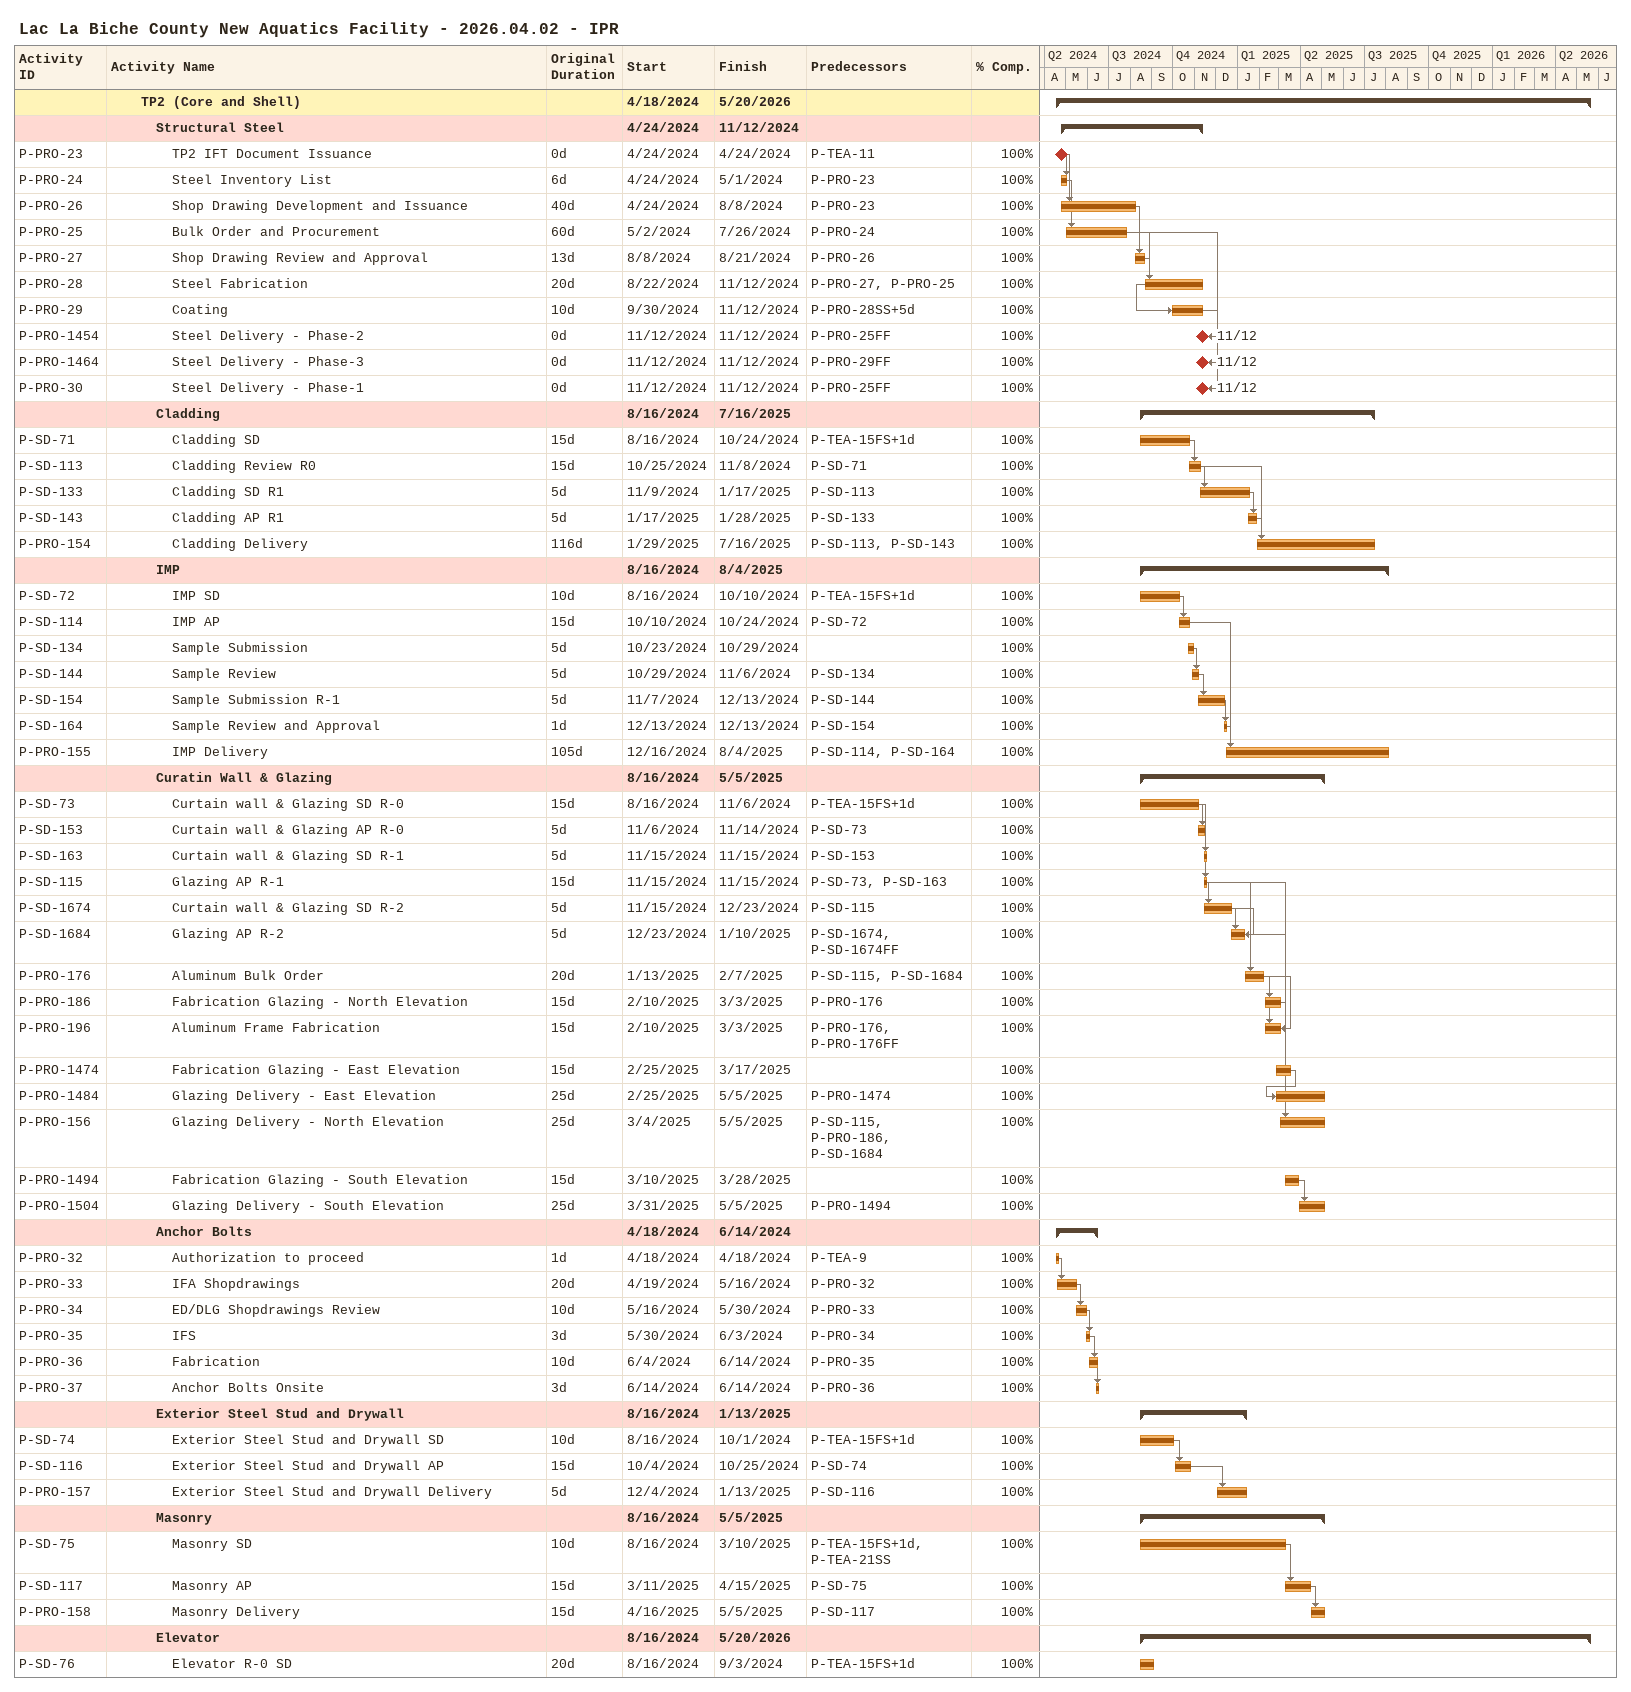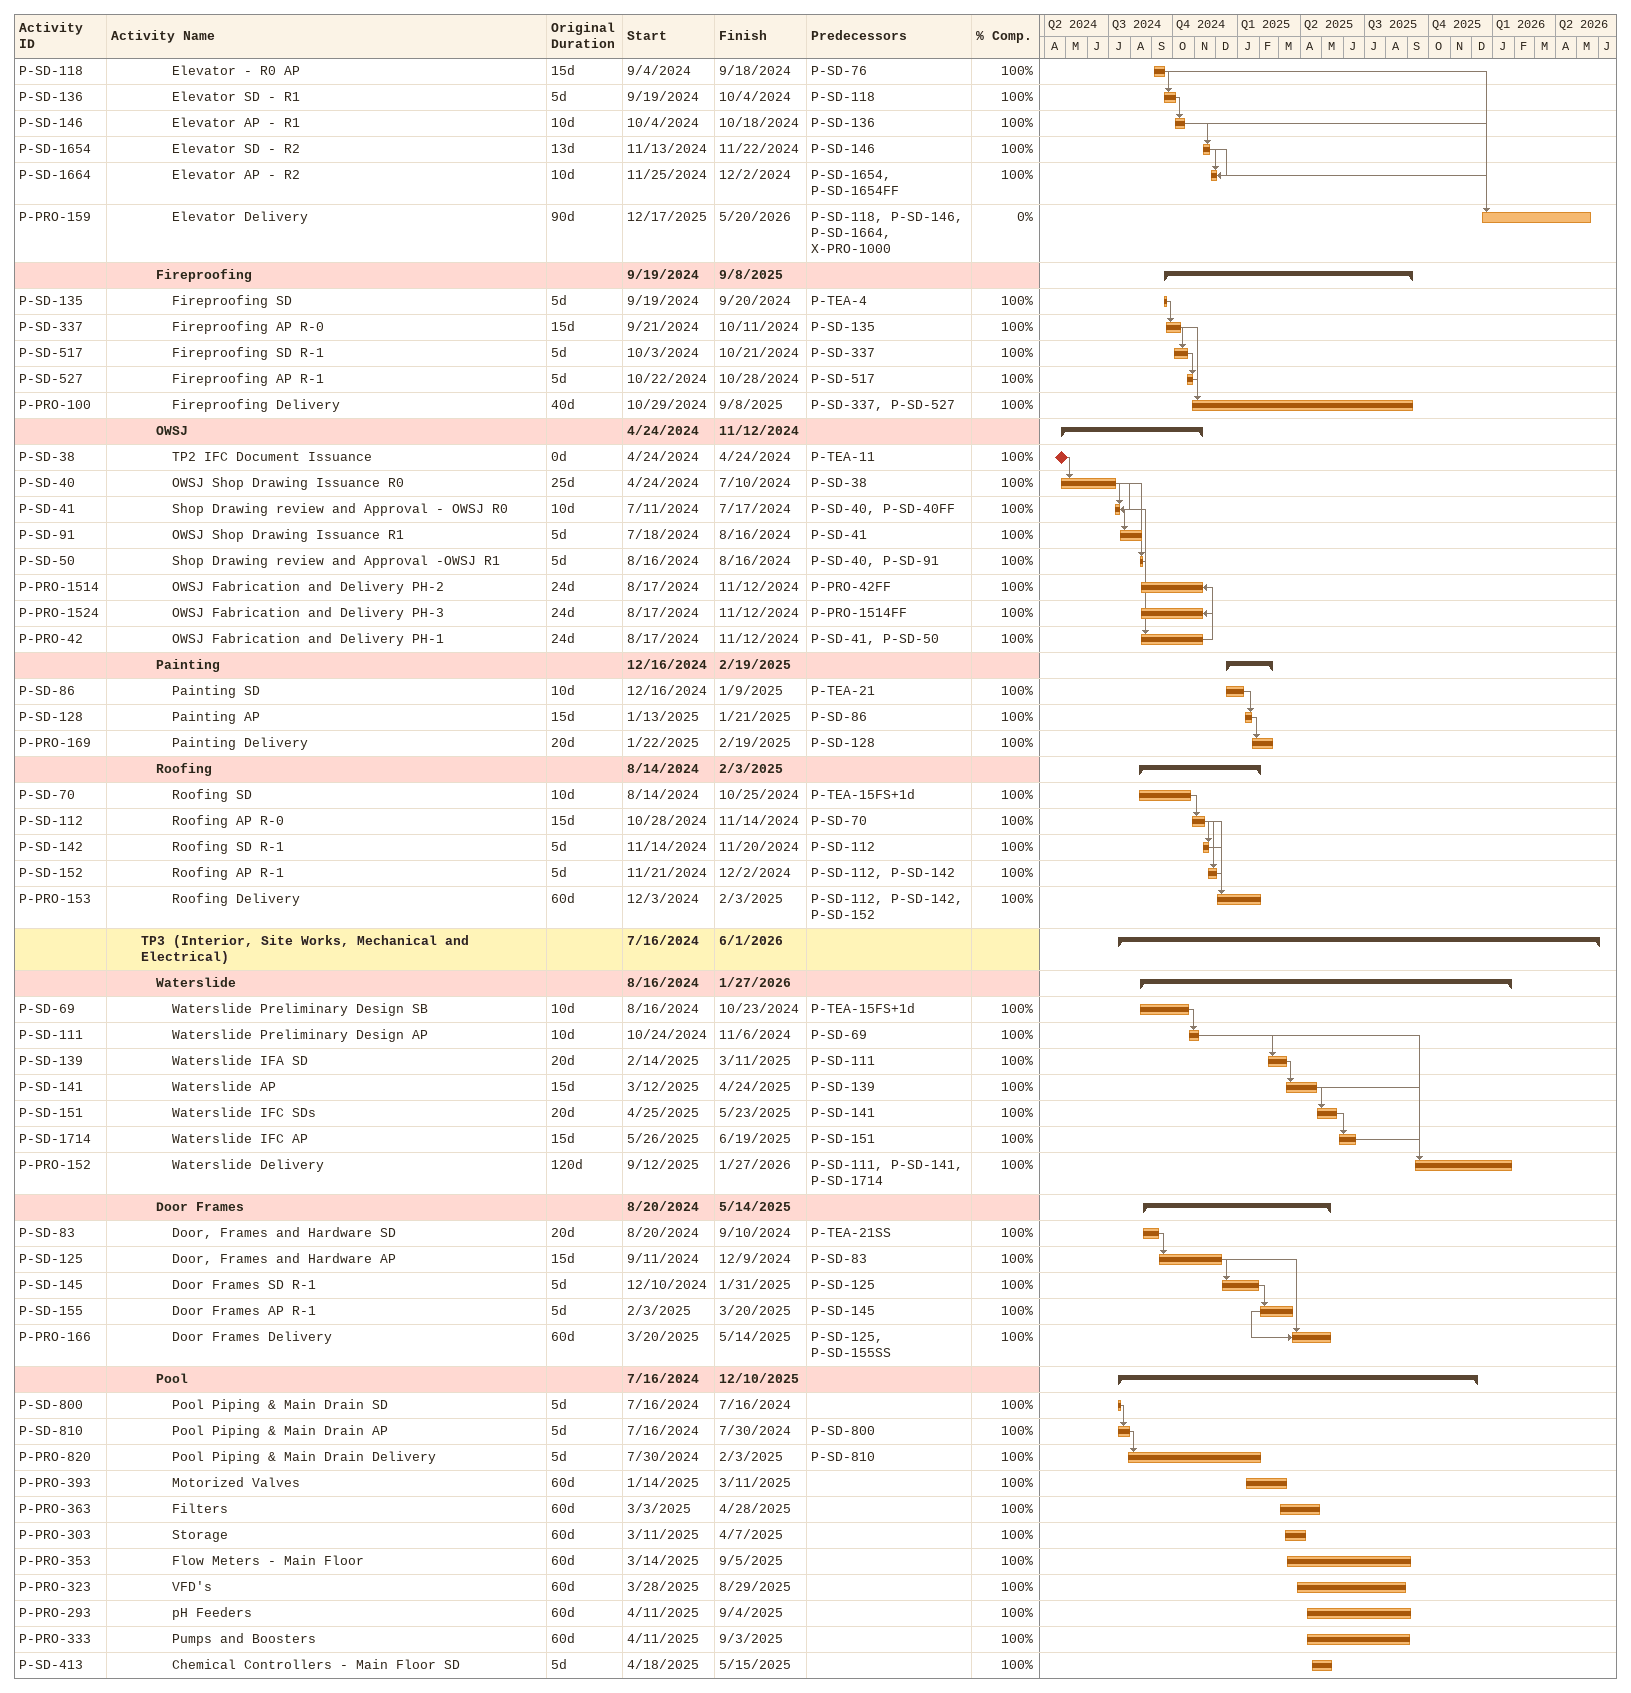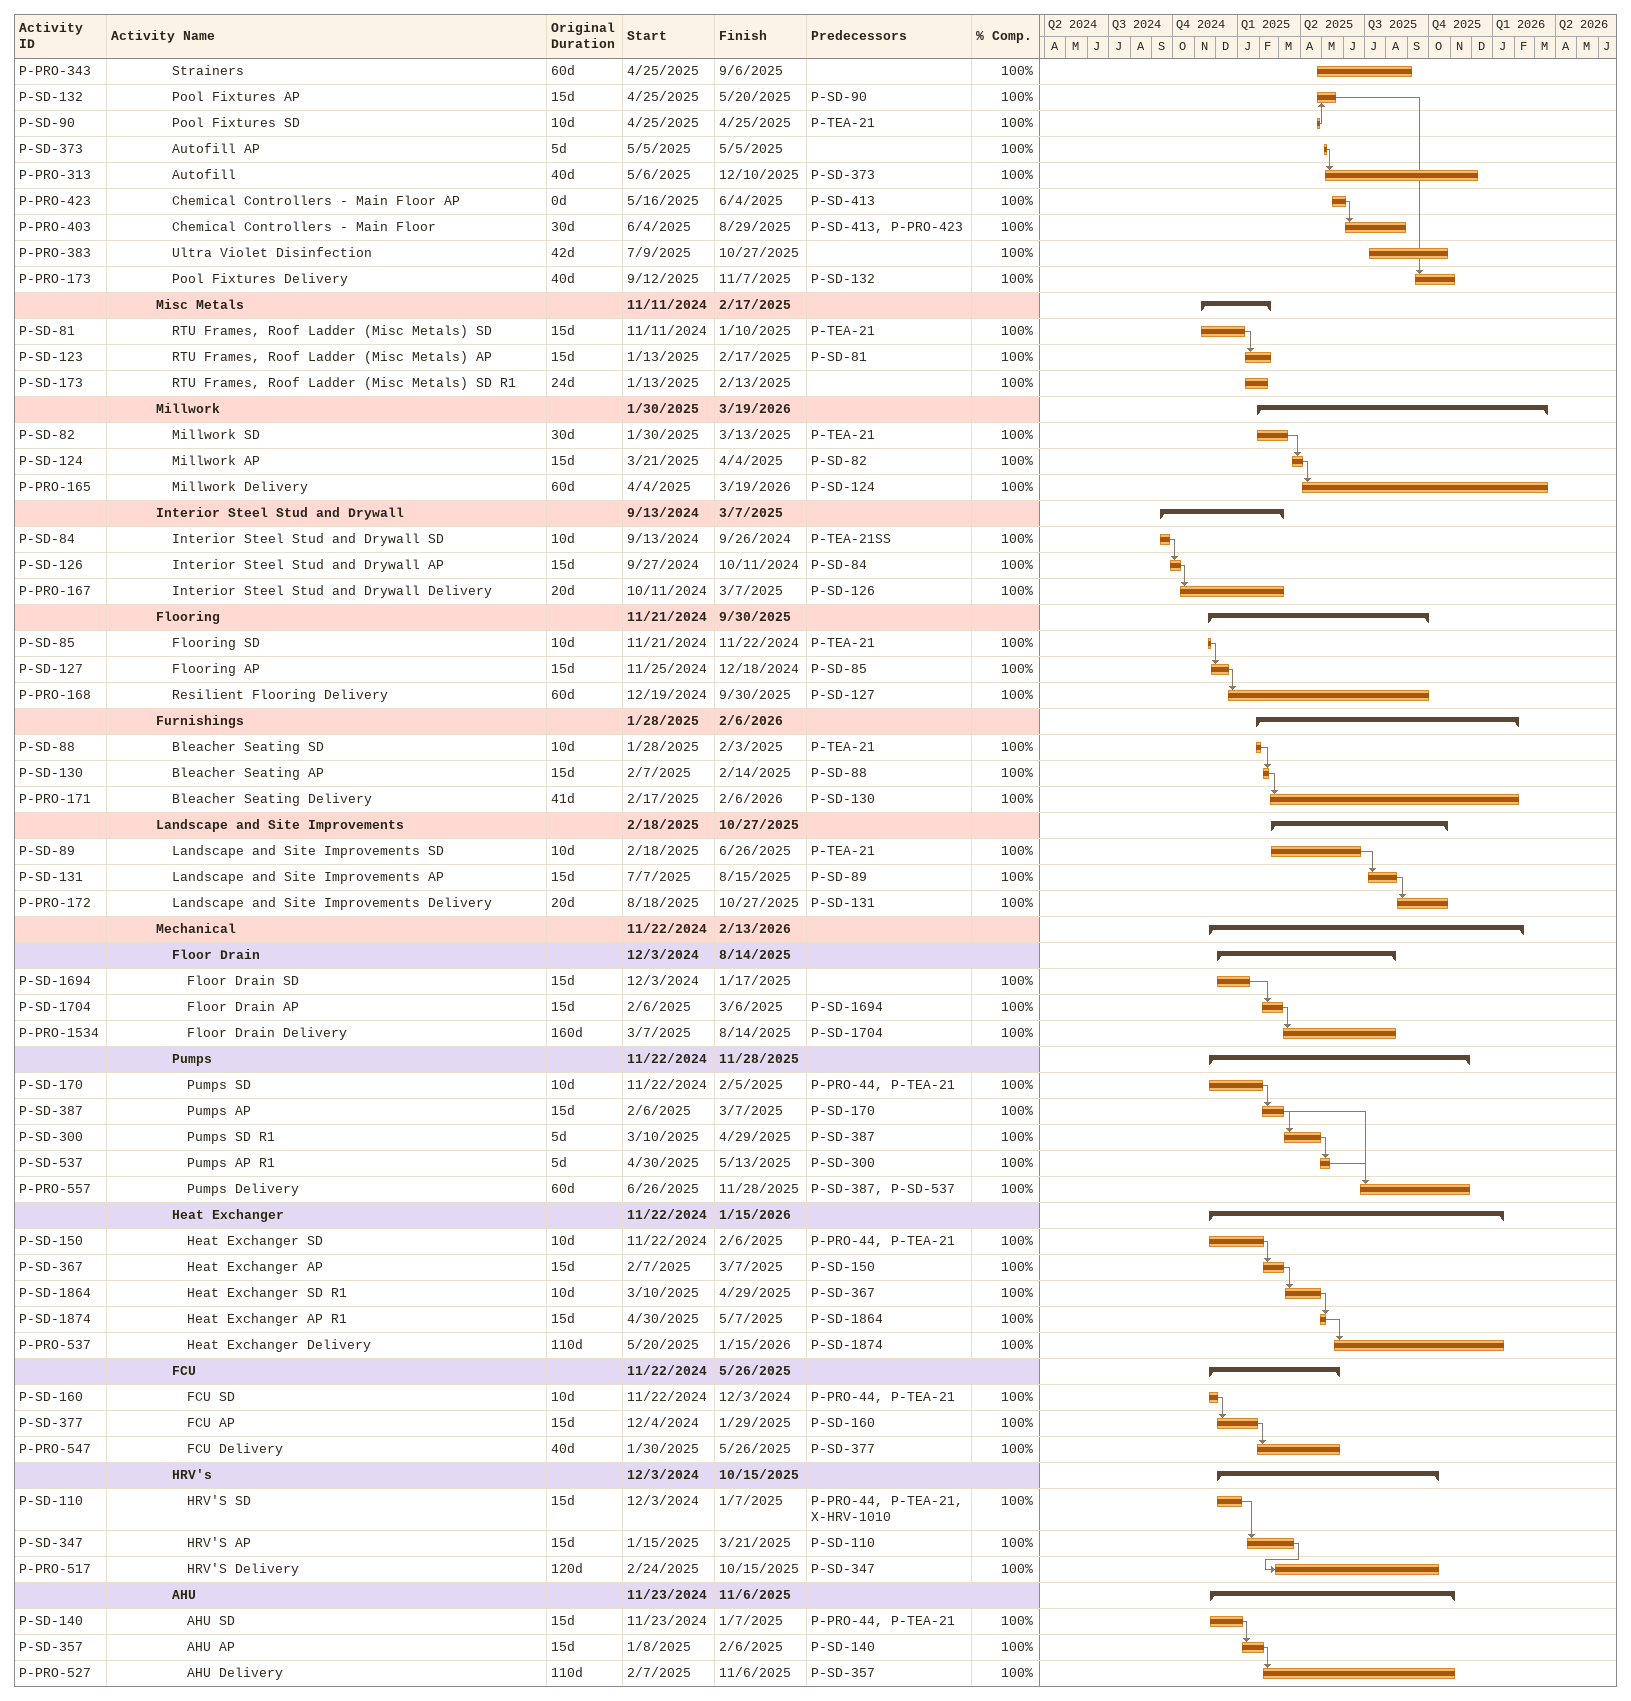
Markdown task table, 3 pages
Lac La Biche County New Aquatics Facility - 2026.04.02 - IPR

| ID | Level | Task | Original duration | Start | Finish | Predecessors | % complete |
|---|---|---|---|---|---|---|---|
|  | 3 | **TP2 (Core and Shell)** |  | 2024-04-18 | 2026-05-20 |  |  |
|  | 4 | **Structural Steel** |  | 2024-04-24 | 2024-11-12 |  |  |
| P-PRO-23 | 5 | TP2 IFT Document Issuance | 0d | 2024-04-24 | 2024-04-24 | P-TEA-11 | 100 |
| P-PRO-24 | 5 | Steel Inventory List | 6d | 2024-04-24 | 2024-05-01 | P-PRO-23 | 100 |
| P-PRO-26 | 5 | Shop Drawing Development and Issuance | 40d | 2024-04-24 | 2024-08-08 | P-PRO-23 | 100 |
| P-PRO-25 | 5 | Bulk Order and Procurement | 60d | 2024-05-02 | 2024-07-26 | P-PRO-24 | 100 |
| P-PRO-27 | 5 | Shop Drawing Review and Approval | 13d | 2024-08-08 | 2024-08-21 | P-PRO-26 | 100 |
| P-PRO-28 | 5 | Steel Fabrication | 20d | 2024-08-22 | 2024-11-12 | P-PRO-27, P-PRO-25 | 100 |
| P-PRO-29 | 5 | Coating | 10d | 2024-09-30 | 2024-11-12 | P-PRO-28SS+5d | 100 |
| P-PRO-1454 | 5 | Steel Delivery - Phase-2 | 0d | 2024-11-12 | 2024-11-12 | P-PRO-25FF | 100 |
| P-PRO-1464 | 5 | Steel Delivery - Phase-3 | 0d | 2024-11-12 | 2024-11-12 | P-PRO-29FF | 100 |
| P-PRO-30 | 5 | Steel Delivery - Phase-1 | 0d | 2024-11-12 | 2024-11-12 | P-PRO-25FF | 100 |
|  | 4 | **Cladding** |  | 2024-08-16 | 2025-07-16 |  |  |
| P-SD-71 | 5 | Cladding SD | 15d | 2024-08-16 | 2024-10-24 | P-TEA-15FS+1d | 100 |
| P-SD-113 | 5 | Cladding Review R0 | 15d | 2024-10-25 | 2024-11-08 | P-SD-71 | 100 |
| P-SD-133 | 5 | Cladding SD R1 | 5d | 2024-11-09 | 2025-01-17 | P-SD-113 | 100 |
| P-SD-143 | 5 | Cladding AP R1 | 5d | 2025-01-17 | 2025-01-28 | P-SD-133 | 100 |
| P-PRO-154 | 5 | Cladding Delivery | 116d | 2025-01-29 | 2025-07-16 | P-SD-113, P-SD-143 | 100 |
|  | 4 | **IMP** |  | 2024-08-16 | 2025-08-04 |  |  |
| P-SD-72 | 5 | IMP SD | 10d | 2024-08-16 | 2024-10-10 | P-TEA-15FS+1d | 100 |
| P-SD-114 | 5 | IMP AP | 15d | 2024-10-10 | 2024-10-24 | P-SD-72 | 100 |
| P-SD-134 | 5 | Sample Submission | 5d | 2024-10-23 | 2024-10-29 |  | 100 |
| P-SD-144 | 5 | Sample Review | 5d | 2024-10-29 | 2024-11-06 | P-SD-134 | 100 |
| P-SD-154 | 5 | Sample Submission R-1 | 5d | 2024-11-07 | 2024-12-13 | P-SD-144 | 100 |
| P-SD-164 | 5 | Sample Review and Approval | 1d | 2024-12-13 | 2024-12-13 | P-SD-154 | 100 |
| P-PRO-155 | 5 | IMP Delivery | 105d | 2024-12-16 | 2025-08-04 | P-SD-114, P-SD-164 | 100 |
|  | 4 | **Curatin Wall & Glazing** |  | 2024-08-16 | 2025-05-05 |  |  |
| P-SD-73 | 5 | Curtain wall & Glazing SD R-0 | 15d | 2024-08-16 | 2024-11-06 | P-TEA-15FS+1d | 100 |
| P-SD-153 | 5 | Curtain wall & Glazing AP R-0 | 5d | 2024-11-06 | 2024-11-14 | P-SD-73 | 100 |
| P-SD-163 | 5 | Curtain wall & Glazing SD R-1 | 5d | 2024-11-15 | 2024-11-15 | P-SD-153 | 100 |
| P-SD-115 | 5 | Glazing AP R-1 | 15d | 2024-11-15 | 2024-11-15 | P-SD-73, P-SD-163 | 100 |
| P-SD-1674 | 5 | Curtain wall & Glazing SD R-2 | 5d | 2024-11-15 | 2024-12-23 | P-SD-115 | 100 |
| P-SD-1684 | 5 | Glazing AP R-2 | 5d | 2024-12-23 | 2025-01-10 | P-SD-1674, P-SD-1674FF | 100 |
| P-PRO-176 | 5 | Aluminum Bulk Order | 20d | 2025-01-13 | 2025-02-07 | P-SD-115, P-SD-1684 | 100 |
| P-PRO-186 | 5 | Fabrication Glazing - North Elevation | 15d | 2025-02-10 | 2025-03-03 | P-PRO-176 | 100 |
| P-PRO-196 | 5 | Aluminum Frame Fabrication | 15d | 2025-02-10 | 2025-03-03 | P-PRO-176, P-PRO-176FF | 100 |
| P-PRO-1474 | 5 | Fabrication Glazing - East Elevation | 15d | 2025-02-25 | 2025-03-17 |  | 100 |
| P-PRO-1484 | 5 | Glazing Delivery - East Elevation | 25d | 2025-02-25 | 2025-05-05 | P-PRO-1474 | 100 |
| P-PRO-156 | 5 | Glazing Delivery - North Elevation | 25d | 2025-03-04 | 2025-05-05 | P-SD-115, P-PRO-186, P-SD-1684 | 100 |
| P-PRO-1494 | 5 | Fabrication Glazing - South Elevation | 15d | 2025-03-10 | 2025-03-28 |  | 100 |
| P-PRO-1504 | 5 | Glazing Delivery - South Elevation | 25d | 2025-03-31 | 2025-05-05 | P-PRO-1494 | 100 |
|  | 4 | **Anchor Bolts** |  | 2024-04-18 | 2024-06-14 |  |  |
| P-PRO-32 | 5 | Authorization to proceed | 1d | 2024-04-18 | 2024-04-18 | P-TEA-9 | 100 |
| P-PRO-33 | 5 | IFA Shopdrawings | 20d | 2024-04-19 | 2024-05-16 | P-PRO-32 | 100 |
| P-PRO-34 | 5 | ED/DLG Shopdrawings Review | 10d | 2024-05-16 | 2024-05-30 | P-PRO-33 | 100 |
| P-PRO-35 | 5 | IFS | 3d | 2024-05-30 | 2024-06-03 | P-PRO-34 | 100 |
| P-PRO-36 | 5 | Fabrication | 10d | 2024-06-04 | 2024-06-14 | P-PRO-35 | 100 |
| P-PRO-37 | 5 | Anchor Bolts Onsite | 3d | 2024-06-14 | 2024-06-14 | P-PRO-36 | 100 |
|  | 4 | **Exterior Steel Stud and Drywall** |  | 2024-08-16 | 2025-01-13 |  |  |
| P-SD-74 | 5 | Exterior Steel Stud and Drywall SD | 10d | 2024-08-16 | 2024-10-01 | P-TEA-15FS+1d | 100 |
| P-SD-116 | 5 | Exterior Steel Stud and Drywall AP | 15d | 2024-10-04 | 2024-10-25 | P-SD-74 | 100 |
| P-PRO-157 | 5 | Exterior Steel Stud and Drywall Delivery | 5d | 2024-12-04 | 2025-01-13 | P-SD-116 | 100 |
|  | 4 | **Masonry** |  | 2024-08-16 | 2025-05-05 |  |  |
| P-SD-75 | 5 | Masonry SD | 10d | 2024-08-16 | 2025-03-10 | P-TEA-15FS+1d, P-TEA-21SS | 100 |
| P-SD-117 | 5 | Masonry AP | 15d | 2025-03-11 | 2025-04-15 | P-SD-75 | 100 |
| P-PRO-158 | 5 | Masonry Delivery | 15d | 2025-04-16 | 2025-05-05 | P-SD-117 | 100 |
|  | 4 | **Elevator** |  | 2024-08-16 | 2026-05-20 |  |  |
| P-SD-76 | 5 | Elevator R-0 SD | 20d | 2024-08-16 | 2024-09-03 | P-TEA-15FS+1d | 100 |
| P-SD-118 | 5 | Elevator - R0 AP | 15d | 2024-09-04 | 2024-09-18 | P-SD-76 | 100 |
| P-SD-136 | 5 | Elevator SD - R1 | 5d | 2024-09-19 | 2024-10-04 | P-SD-118 | 100 |
| P-SD-146 | 5 | Elevator AP - R1 | 10d | 2024-10-04 | 2024-10-18 | P-SD-136 | 100 |
| P-SD-1654 | 5 | Elevator SD - R2 | 13d | 2024-11-13 | 2024-11-22 | P-SD-146 | 100 |
| P-SD-1664 | 5 | Elevator AP - R2 | 10d | 2024-11-25 | 2024-12-02 | P-SD-1654, P-SD-1654FF | 100 |
| P-PRO-159 | 5 | Elevator Delivery | 90d | 2025-12-17 | 2026-05-20 | P-SD-118, P-SD-146, P-SD-1664, X-PRO-1000 | 0 |
|  | 4 | **Fireproofing** |  | 2024-09-19 | 2025-09-08 |  |  |
| P-SD-135 | 5 | Fireproofing SD | 5d | 2024-09-19 | 2024-09-20 | P-TEA-4 | 100 |
| P-SD-337 | 5 | Fireproofing AP R-0 | 15d | 2024-09-21 | 2024-10-11 | P-SD-135 | 100 |
| P-SD-517 | 5 | Fireproofing SD R-1 | 5d | 2024-10-03 | 2024-10-21 | P-SD-337 | 100 |
| P-SD-527 | 5 | Fireproofing AP R-1 | 5d | 2024-10-22 | 2024-10-28 | P-SD-517 | 100 |
| P-PRO-100 | 5 | Fireproofing Delivery | 40d | 2024-10-29 | 2025-09-08 | P-SD-337, P-SD-527 | 100 |
|  | 4 | **OWSJ** |  | 2024-04-24 | 2024-11-12 |  |  |
| P-SD-38 | 5 | TP2 IFC Document Issuance | 0d | 2024-04-24 | 2024-04-24 | P-TEA-11 | 100 |
| P-SD-40 | 5 | OWSJ Shop Drawing Issuance R0 | 25d | 2024-04-24 | 2024-07-10 | P-SD-38 | 100 |
| P-SD-41 | 5 | Shop Drawing review and Approval - OWSJ R0 | 10d | 2024-07-11 | 2024-07-17 | P-SD-40, P-SD-40FF | 100 |
| P-SD-91 | 5 | OWSJ Shop Drawing Issuance R1 | 5d | 2024-07-18 | 2024-08-16 | P-SD-41 | 100 |
| P-SD-50 | 5 | Shop Drawing review and Approval -OWSJ R1 | 5d | 2024-08-16 | 2024-08-16 | P-SD-40, P-SD-91 | 100 |
| P-PRO-1514 | 5 | OWSJ Fabrication and Delivery PH-2 | 24d | 2024-08-17 | 2024-11-12 | P-PRO-42FF | 100 |
| P-PRO-1524 | 5 | OWSJ Fabrication and Delivery PH-3 | 24d | 2024-08-17 | 2024-11-12 | P-PRO-1514FF | 100 |
| P-PRO-42 | 5 | OWSJ Fabrication and Delivery PH-1 | 24d | 2024-08-17 | 2024-11-12 | P-SD-41, P-SD-50 | 100 |
|  | 4 | **Painting** |  | 2024-12-16 | 2025-02-19 |  |  |
| P-SD-86 | 5 | Painting SD | 10d | 2024-12-16 | 2025-01-09 | P-TEA-21 | 100 |
| P-SD-128 | 5 | Painting AP | 15d | 2025-01-13 | 2025-01-21 | P-SD-86 | 100 |
| P-PRO-169 | 5 | Painting Delivery | 20d | 2025-01-22 | 2025-02-19 | P-SD-128 | 100 |
|  | 4 | **Roofing** |  | 2024-08-14 | 2025-02-03 |  |  |
| P-SD-70 | 5 | Roofing SD | 10d | 2024-08-14 | 2024-10-25 | P-TEA-15FS+1d | 100 |
| P-SD-112 | 5 | Roofing AP R-0 | 15d | 2024-10-28 | 2024-11-14 | P-SD-70 | 100 |
| P-SD-142 | 5 | Roofing SD R-1 | 5d | 2024-11-14 | 2024-11-20 | P-SD-112 | 100 |
| P-SD-152 | 5 | Roofing AP R-1 | 5d | 2024-11-21 | 2024-12-02 | P-SD-112, P-SD-142 | 100 |
| P-PRO-153 | 5 | Roofing Delivery | 60d | 2024-12-03 | 2025-02-03 | P-SD-112, P-SD-142, P-SD-152 | 100 |
|  | 3 | **TP3 (Interior, Site Works, Mechanical and Electrical)** |  | 2024-07-16 | 2026-06-01 |  |  |
|  | 4 | **Waterslide** |  | 2024-08-16 | 2026-01-27 |  |  |
| P-SD-69 | 5 | Waterslide Preliminary Design SB | 10d | 2024-08-16 | 2024-10-23 | P-TEA-15FS+1d | 100 |
| P-SD-111 | 5 | Waterslide Preliminary Design AP | 10d | 2024-10-24 | 2024-11-06 | P-SD-69 | 100 |
| P-SD-139 | 5 | Waterslide IFA SD | 20d | 2025-02-14 | 2025-03-11 | P-SD-111 | 100 |
| P-SD-141 | 5 | Waterslide AP | 15d | 2025-03-12 | 2025-04-24 | P-SD-139 | 100 |
| P-SD-151 | 5 | Waterslide IFC SDs | 20d | 2025-04-25 | 2025-05-23 | P-SD-141 | 100 |
| P-SD-1714 | 5 | Waterslide IFC AP | 15d | 2025-05-26 | 2025-06-19 | P-SD-151 | 100 |
| P-PRO-152 | 5 | Waterslide Delivery | 120d | 2025-09-12 | 2026-01-27 | P-SD-111, P-SD-141, P-SD-1714 | 100 |
|  | 4 | **Door Frames** |  | 2024-08-20 | 2025-05-14 |  |  |
| P-SD-83 | 5 | Door, Frames and Hardware SD | 20d | 2024-08-20 | 2024-09-10 | P-TEA-21SS | 100 |
| P-SD-125 | 5 | Door, Frames and Hardware AP | 15d | 2024-09-11 | 2024-12-09 | P-SD-83 | 100 |
| P-SD-145 | 5 | Door Frames SD R-1 | 5d | 2024-12-10 | 2025-01-31 | P-SD-125 | 100 |
| P-SD-155 | 5 | Door Frames AP R-1 | 5d | 2025-02-03 | 2025-03-20 | P-SD-145 | 100 |
| P-PRO-166 | 5 | Door Frames Delivery | 60d | 2025-03-20 | 2025-05-14 | P-SD-125, P-SD-155SS | 100 |
|  | 4 | **Pool** |  | 2024-07-16 | 2025-12-10 |  |  |
| P-SD-800 | 5 | Pool Piping & Main Drain SD | 5d | 2024-07-16 | 2024-07-16 |  | 100 |
| P-SD-810 | 5 | Pool Piping & Main Drain AP | 5d | 2024-07-16 | 2024-07-30 | P-SD-800 | 100 |
| P-PRO-820 | 5 | Pool Piping & Main Drain Delivery | 5d | 2024-07-30 | 2025-02-03 | P-SD-810 | 100 |
| P-PRO-393 | 5 | Motorized Valves | 60d | 2025-01-14 | 2025-03-11 |  | 100 |
| P-PRO-363 | 5 | Filters | 60d | 2025-03-03 | 2025-04-28 |  | 100 |
| P-PRO-303 | 5 | Storage | 60d | 2025-03-11 | 2025-04-07 |  | 100 |
| P-PRO-353 | 5 | Flow Meters - Main Floor | 60d | 2025-03-14 | 2025-09-05 |  | 100 |
| P-PRO-323 | 5 | VFD's | 60d | 2025-03-28 | 2025-08-29 |  | 100 |
| P-PRO-293 | 5 | pH Feeders | 60d | 2025-04-11 | 2025-09-04 |  | 100 |
| P-PRO-333 | 5 | Pumps and Boosters | 60d | 2025-04-11 | 2025-09-03 |  | 100 |
| P-SD-413 | 5 | Chemical Controllers - Main Floor SD | 5d | 2025-04-18 | 2025-05-15 |  | 100 |
| P-PRO-343 | 5 | Strainers | 60d | 2025-04-25 | 2025-09-06 |  | 100 |
| P-SD-132 | 5 | Pool Fixtures AP | 15d | 2025-04-25 | 2025-05-20 | P-SD-90 | 100 |
| P-SD-90 | 5 | Pool Fixtures SD | 10d | 2025-04-25 | 2025-04-25 | P-TEA-21 | 100 |
| P-SD-373 | 5 | Autofill AP | 5d | 2025-05-05 | 2025-05-05 |  | 100 |
| P-PRO-313 | 5 | Autofill | 40d | 2025-05-06 | 2025-12-10 | P-SD-373 | 100 |
| P-PRO-423 | 5 | Chemical Controllers - Main Floor AP | 0d | 2025-05-16 | 2025-06-04 | P-SD-413 | 100 |
| P-PRO-403 | 5 | Chemical Controllers - Main Floor | 30d | 2025-06-04 | 2025-08-29 | P-SD-413, P-PRO-423 | 100 |
| P-PRO-383 | 5 | Ultra Violet Disinfection | 42d | 2025-07-09 | 2025-10-27 |  | 100 |
| P-PRO-173 | 5 | Pool Fixtures Delivery | 40d | 2025-09-12 | 2025-11-07 | P-SD-132 | 100 |
|  | 4 | **Misc Metals** |  | 2024-11-11 | 2025-02-17 |  |  |
| P-SD-81 | 5 | RTU Frames, Roof Ladder (Misc Metals) SD | 15d | 2024-11-11 | 2025-01-10 | P-TEA-21 | 100 |
| P-SD-123 | 5 | RTU Frames, Roof Ladder (Misc Metals) AP | 15d | 2025-01-13 | 2025-02-17 | P-SD-81 | 100 |
| P-SD-173 | 5 | RTU Frames, Roof Ladder (Misc Metals) SD R1 | 24d | 2025-01-13 | 2025-02-13 |  | 100 |
|  | 4 | **Millwork** |  | 2025-01-30 | 2026-03-19 |  |  |
| P-SD-82 | 5 | Millwork SD | 30d | 2025-01-30 | 2025-03-13 | P-TEA-21 | 100 |
| P-SD-124 | 5 | Millwork AP | 15d | 2025-03-21 | 2025-04-04 | P-SD-82 | 100 |
| P-PRO-165 | 5 | Millwork Delivery | 60d | 2025-04-04 | 2026-03-19 | P-SD-124 | 100 |
|  | 4 | **Interior Steel Stud and Drywall** |  | 2024-09-13 | 2025-03-07 |  |  |
| P-SD-84 | 5 | Interior Steel Stud and Drywall SD | 10d | 2024-09-13 | 2024-09-26 | P-TEA-21SS | 100 |
| P-SD-126 | 5 | Interior Steel Stud and Drywall AP | 15d | 2024-09-27 | 2024-10-11 | P-SD-84 | 100 |
| P-PRO-167 | 5 | Interior Steel Stud and Drywall Delivery | 20d | 2024-10-11 | 2025-03-07 | P-SD-126 | 100 |
|  | 4 | **Flooring** |  | 2024-11-21 | 2025-09-30 |  |  |
| P-SD-85 | 5 | Flooring SD | 10d | 2024-11-21 | 2024-11-22 | P-TEA-21 | 100 |
| P-SD-127 | 5 | Flooring AP | 15d | 2024-11-25 | 2024-12-18 | P-SD-85 | 100 |
| P-PRO-168 | 5 | Resilient Flooring Delivery | 60d | 2024-12-19 | 2025-09-30 | P-SD-127 | 100 |
|  | 4 | **Furnishings** |  | 2025-01-28 | 2026-02-06 |  |  |
| P-SD-88 | 5 | Bleacher Seating SD | 10d | 2025-01-28 | 2025-02-03 | P-TEA-21 | 100 |
| P-SD-130 | 5 | Bleacher Seating AP | 15d | 2025-02-07 | 2025-02-14 | P-SD-88 | 100 |
| P-PRO-171 | 5 | Bleacher Seating Delivery | 41d | 2025-02-17 | 2026-02-06 | P-SD-130 | 100 |
|  | 4 | **Landscape and Site Improvements** |  | 2025-02-18 | 2025-10-27 |  |  |
| P-SD-89 | 5 | Landscape and Site Improvements SD | 10d | 2025-02-18 | 2025-06-26 | P-TEA-21 | 100 |
| P-SD-131 | 5 | Landscape and Site Improvements AP | 15d | 2025-07-07 | 2025-08-15 | P-SD-89 | 100 |
| P-PRO-172 | 5 | Landscape and Site Improvements Delivery | 20d | 2025-08-18 | 2025-10-27 | P-SD-131 | 100 |
|  | 4 | **Mechanical** |  | 2024-11-22 | 2026-02-13 |  |  |
|  | 5 | **Floor Drain** |  | 2024-12-03 | 2025-08-14 |  |  |
| P-SD-1694 | 6 | Floor Drain SD | 15d | 2024-12-03 | 2025-01-17 |  | 100 |
| P-SD-1704 | 6 | Floor Drain AP | 15d | 2025-02-06 | 2025-03-06 | P-SD-1694 | 100 |
| P-PRO-1534 | 6 | Floor Drain Delivery | 160d | 2025-03-07 | 2025-08-14 | P-SD-1704 | 100 |
|  | 5 | **Pumps** |  | 2024-11-22 | 2025-11-28 |  |  |
| P-SD-170 | 6 | Pumps SD | 10d | 2024-11-22 | 2025-02-05 | P-PRO-44, P-TEA-21 | 100 |
| P-SD-387 | 6 | Pumps AP | 15d | 2025-02-06 | 2025-03-07 | P-SD-170 | 100 |
| P-SD-300 | 6 | Pumps SD R1 | 5d | 2025-03-10 | 2025-04-29 | P-SD-387 | 100 |
| P-SD-537 | 6 | Pumps AP R1 | 5d | 2025-04-30 | 2025-05-13 | P-SD-300 | 100 |
| P-PRO-557 | 6 | Pumps Delivery | 60d | 2025-06-26 | 2025-11-28 | P-SD-387, P-SD-537 | 100 |
|  | 5 | **Heat Exchanger** |  | 2024-11-22 | 2026-01-15 |  |  |
| P-SD-150 | 6 | Heat Exchanger SD | 10d | 2024-11-22 | 2025-02-06 | P-PRO-44, P-TEA-21 | 100 |
| P-SD-367 | 6 | Heat Exchanger AP | 15d | 2025-02-07 | 2025-03-07 | P-SD-150 | 100 |
| P-SD-1864 | 6 | Heat Exchanger SD R1 | 10d | 2025-03-10 | 2025-04-29 | P-SD-367 | 100 |
| P-SD-1874 | 6 | Heat Exchanger AP R1 | 15d | 2025-04-30 | 2025-05-07 | P-SD-1864 | 100 |
| P-PRO-537 | 6 | Heat Exchanger Delivery | 110d | 2025-05-20 | 2026-01-15 | P-SD-1874 | 100 |
|  | 5 | **FCU** |  | 2024-11-22 | 2025-05-26 |  |  |
| P-SD-160 | 6 | FCU SD | 10d | 2024-11-22 | 2024-12-03 | P-PRO-44, P-TEA-21 | 100 |
| P-SD-377 | 6 | FCU AP | 15d | 2024-12-04 | 2025-01-29 | P-SD-160 | 100 |
| P-PRO-547 | 6 | FCU Delivery | 40d | 2025-01-30 | 2025-05-26 | P-SD-377 | 100 |
|  | 5 | **HRV's** |  | 2024-12-03 | 2025-10-15 |  |  |
| P-SD-110 | 6 | HRV'S SD | 15d | 2024-12-03 | 2025-01-07 | P-PRO-44, P-TEA-21, X-HRV-1010 | 100 |
| P-SD-347 | 6 | HRV'S AP | 15d | 2025-01-15 | 2025-03-21 | P-SD-110 | 100 |
| P-PRO-517 | 6 | HRV'S Delivery | 120d | 2025-02-24 | 2025-10-15 | P-SD-347 | 100 |
|  | 5 | **AHU** |  | 2024-11-23 | 2025-11-06 |  |  |
| P-SD-140 | 6 | AHU SD | 15d | 2024-11-23 | 2025-01-07 | P-PRO-44, P-TEA-21 | 100 |
| P-SD-357 | 6 | AHU AP | 15d | 2025-01-08 | 2025-02-06 | P-SD-140 | 100 |
| P-PRO-527 | 6 | AHU Delivery | 110d | 2025-02-07 | 2025-11-06 | P-SD-357 | 100 |
